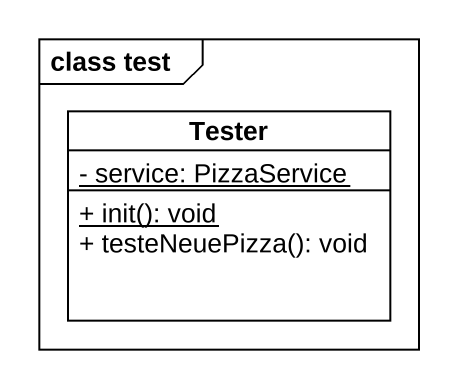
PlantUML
@startuml
mainframe class test
hide circle
hide empty members
skinparam classAttributeIconSize 0
class Tester {
  {static} - service: PizzaService
  {static} + init(): void
  + testeNeuePizza(): void
}
@enduml
